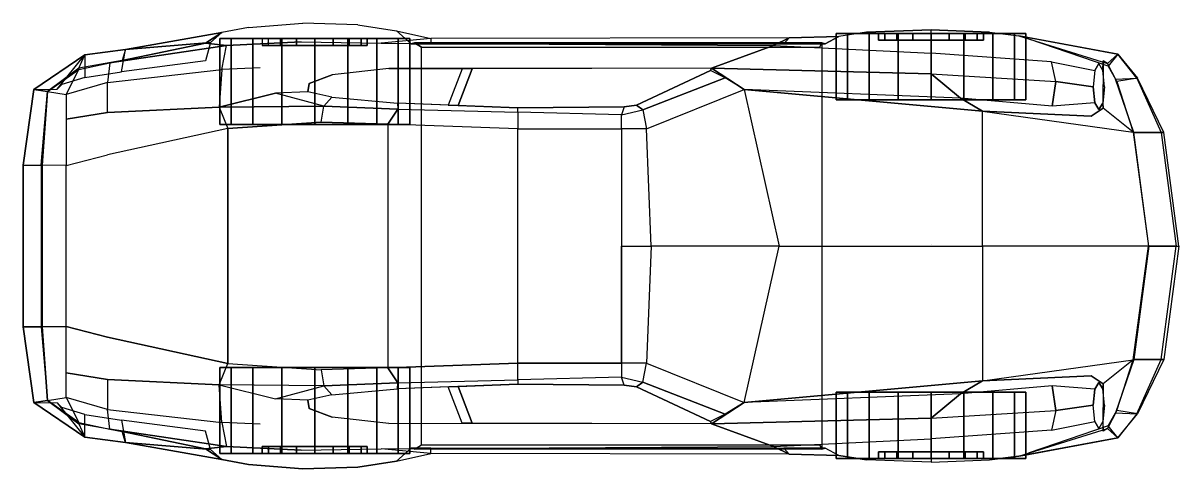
# Model space of a CAD drawing. Extents: x -4.27 to -0.01, y -0.82 to 0.82.
import ezdxf

# ---------------------------------------------------------------- set-up
doc = ezdxf.new("R2010")
doc.units = 0
doc.header["$LTSCALE"] = 5
for name, pattern in [('BLACK', [10000, 10000, 0]), ('CHROME', [10000, 10000, 0]), ('GLASS_O', [10000, 10000, 0]), ('LIGHT', [10000, 10000, 0]), ('RUBBER', [10000, 10000, 0])]:
    doc.linetypes.add(name, pattern=pattern)
doc.layers.get('0').update_dxf_attribs({"linetype": 'CONTINUOUS'})

msp = doc.modelspace()

# ---------------------------------------------------------------- linework, layer by layer
at = {"color": 0, "linetype": 'BYBLOCK'}
for points, invisible_edges in [([(-3.2417, 0.8223, 0.6921), (-3.2479, 0.753, 0.8174), (-3.5233, 0.7402, 0.7687), (-3.4417, 0.8065, 0.6255)], 5), ([(-3.2479, 0.753, 0.8174), (-2.9527, 0.7481, 0.8382), (-3.0385, 0.816, 0.6667), (-3.2417, 0.8223, 0.6921)], 10), ([(-2.9527, 0.7481, 0.8382), (-3.0385, 0.816, 0.6667), (-2.8956, 0.7937, 0.5366), (-2.7686, 0.7652, 0.5906)], 1), ([(-3.5233, 0.7402, 0.7687), (-3.4417, 0.8065, 0.6255), (-3.5401, 0.7878, 0.5048), (-3.6004, 0.7487, 0.5143)], 1), ([(-0.9239, 0.7112, 0.8318), (-0.9239, 0.7981, 0.7144), (-1.1621, 0.7889, 0.6318), (-1.505, 0.7398, 0.8477)], 4), ([(-1.1621, 0.7889, 0.6318), (-1.2636, 0.7724, 0.4953), (-1.4478, 0.7683, 0.5906), (-1.505, 0.7398, 0.8477)], 8), ([(-0.9239, 0.7112, 0.8318), (-0.9239, 0.7981, 0.7144), (-0.708, 0.7895, 0.635), (-0.4794, 0.6794, 0.7715)], 4), ([(-0.3047, 0.6731, 0.6985), (-0.708, 0.7895, 0.635), (-0.6001, 0.7756, 0.5048), (-0.2899, 0.648, 0.6371)], 5), ([(-0.4794, 0.6794, 0.7715), (-0.3195, 0.648, 0.7599), (-0.3047, 0.6731, 0.6985), (-0.708, 0.7895, 0.635)], 12), ([(-0.2889, 0.6826, 0.562), (-0.6001, 0.7756, 0.5048), (-0.6001, 0.7756, 0.5048), (-0.2731, 0.6731, 0.5207)], 1), ([(-0.6001, 0.7756, 0.5048), (-0.2899, 0.648, 0.6371), (-0.2889, 0.6826, 0.562), (-0.6001, 0.7756, 0.5048)], 5), ([(-3.5403, 0.6511, 0.859), (-3.5233, 0.7402, 0.7687), (-3.9529, 0.6754, 0.6286), (-3.9624, 0.6035, 0.7409)], 1), ([(-3.2479, 0.753, 0.8174), (-3.3988, 0.6569, 0.8754), (-3.5403, 0.6511, 0.859), (-3.5233, 0.7402, 0.7687)], 1), ([(-3.1337, 0.6309, 0.908), (-3.2177, 0.5998, 0.9331), (-3.3988, 0.6569, 0.8754), (-3.2479, 0.753, 0.8174)], 14), ([(-2.9242, 0.6545, 0.8953), (-3.1337, 0.6309, 0.908), (-3.2479, 0.753, 0.8174), (-2.9527, 0.7481, 0.8382)], 10), ([(-2.9527, 0.7481, 0.8382), (-1.505, 0.7398, 0.8477), (-1.7335, 0.6565, 0.8953), (-2.9242, 0.6545, 0.8953)], 8), ([(-0.2838, 0.5874, 0.6117), (-0.2899, 0.648, 0.6371), (-0.2889, 0.6826, 0.562), (-0.2889, 0.5953, 0.562)], 8), ([(-0.2889, 0.6826, 0.562), (-0.2889, 0.5953, 0.562), (-0.2381, 0.607, 0.5239), (-0.2731, 0.6731, 0.5207)], 2), ([(-3.3416, 0.5639, 0.9974), (-3.3988, 0.6569, 0.8754), (-3.5403, 0.6511, 0.859), (-3.5497, 0.5127, 0.9652)], 1), ([(-3.2177, 0.5998, 0.9331), (-3.2233, 0.5682, 0.9909), (-3.3416, 0.5639, 0.9974), (-3.3988, 0.6569, 0.8754)], 12), ([(-0.2889, 0.508, 0.562), (-0.2889, 0.5953, 0.562), (-0.2381, 0.607, 0.5239), (-0.1778, 0.4194, 0.5238)], 2), ([(-4.2029, 0.2985, 0.6159), (-4.1832, 0.5706, 0.6286), (-4.1148, 0.4681, 0.6952), (-4.1148, 0.2976, 0.72)], 2), ([(-4.1148, 0.5593, 0.6786), (-4.1148, 0.4681, 0.6952), (-4.1832, 0.5706, 0.6286)], 2), ([(-3.2233, 0.5682, 0.9909), (-3.3416, 0.5639, 0.9974), (-3.1633, 0.5165, 1.1076), (-3.1345, 0.5492, 1.0546)], 2), ([(-0.2838, 0.5874, 0.6117), (-0.2899, 0.5268, 0.6371), (-0.2889, 0.508, 0.562), (-0.2889, 0.5953, 0.562)], 8), ([(-3.9624, 0.3363, 0.8156), (-3.9624, 0.4924, 0.7779), (-3.5497, 0.5127, 0.9652), (-3.5183, 0.4336, 0.9892)], 1), ([(-0.4768, 0.5154, 0.7874), (-0.8157, 0.545, 0.8387), (-0.7342, 0.4977, 0.7624)], 8), ([(-0.3195, 0.5288, 0.7599), (-0.4768, 0.5154, 0.7874), (-0.6055, 0.5065, 0.7749), (-0.3047, 0.5037, 0.6985)], 6), ([(-0.2899, 0.5268, 0.6371), (-0.3047, 0.5037, 0.6985), (-0.3334, 0.4794, 0.5731), (-0.2889, 0.508, 0.562)], 2), ([(-4.1148, 0.4681, 0.6952), (-4.1148, 0.2976, 0.72), (-3.9624, 0.3363, 0.8156), (-3.9624, 0.4924, 0.7779)], 4), ([(-0.3334, 0.4794, 0.5731), (-0.3047, 0.5037, 0.6985), (-0.6055, 0.5065, 0.7749), (-0.7342, 0.4977, 0.7624)], 7), ([(-3.9624, 0.3363, 0.8156), (-3.9624, -0.3363, 0.8156), (-3.5183, -0.4336, 0.9892), (-3.5183, 0.4336, 0.9892)], 1), ([(-4.1148, -0.2976, 0.72), (-4.1148, 0.2976, 0.72), (-3.9624, 0.3363, 0.8156), (-3.9624, -0.3363, 0.8156)], 4), ([(-4.2029, -0.2985, 0.6159), (-4.1832, -0.5706, 0.6286), (-4.1148, -0.4681, 0.6952), (-4.1148, -0.2976, 0.72)], 2), ([(-4.1148, -0.4681, 0.6952), (-4.1148, -0.2976, 0.72), (-3.9624, -0.3363, 0.8156), (-3.9624, -0.4924, 0.7779)], 4), ([(-3.9624, -0.3363, 0.8156), (-3.9624, -0.4924, 0.7779), (-3.5497, -0.5127, 0.9652), (-3.5183, -0.4336, 0.9892)], 1), ([(-0.2889, -0.508, 0.562), (-0.2889, -0.5953, 0.562), (-0.2381, -0.607, 0.5239), (-0.1778, -0.4194, 0.5238)], 2), ([(-4.1148, -0.5593, 0.6786), (-4.1148, -0.4681, 0.6952), (-4.1832, -0.5706, 0.6286)], 2), ([(-0.4768, -0.5154, 0.7874), (-0.8157, -0.545, 0.8387), (-0.7342, -0.4977, 0.7624)], 8), ([(-0.3334, -0.4794, 0.5731), (-0.3047, -0.5037, 0.6985), (-0.6055, -0.5065, 0.7749), (-0.7342, -0.4977, 0.7624)], 7), ([(-0.3195, -0.5288, 0.7599), (-0.4768, -0.5154, 0.7874), (-0.6055, -0.5065, 0.7749), (-0.3047, -0.5037, 0.6985)], 6), ([(-0.2899, -0.5268, 0.6371), (-0.3047, -0.5037, 0.6985), (-0.3334, -0.4794, 0.5731), (-0.2889, -0.508, 0.562)], 2), ([(-0.2838, -0.5874, 0.6117), (-0.2899, -0.5268, 0.6371), (-0.2889, -0.508, 0.562), (-0.2889, -0.5953, 0.562)], 8), ([(-3.3416, -0.5639, 0.9974), (-3.3988, -0.6569, 0.8754), (-3.5403, -0.6511, 0.859), (-3.5497, -0.5127, 0.9652)], 1), ([(-3.2233, -0.5682, 0.9909), (-3.3416, -0.5639, 0.9974), (-3.1633, -0.5165, 1.1076), (-3.1345, -0.5492, 1.0546)], 2), ([(-3.2177, -0.5998, 0.9331), (-3.2233, -0.5682, 0.9909), (-3.3416, -0.5639, 0.9974), (-3.3988, -0.6569, 0.8754)], 12), ([(-0.2838, -0.5874, 0.6117), (-0.2899, -0.648, 0.6371), (-0.2889, -0.6826, 0.562), (-0.2889, -0.5953, 0.562)], 8), ([(-0.2889, -0.6826, 0.562), (-0.2889, -0.5953, 0.562), (-0.2381, -0.607, 0.5239), (-0.2731, -0.6731, 0.5207)], 2), ([(-3.5403, -0.6511, 0.859), (-3.5233, -0.7402, 0.7687), (-3.9529, -0.6754, 0.6286), (-3.9624, -0.6035, 0.7409)], 1), ([(-3.1337, -0.6309, 0.908), (-3.2177, -0.5998, 0.9331), (-3.3988, -0.6569, 0.8754), (-3.2479, -0.753, 0.8174)], 14), ([(-2.9242, -0.6545, 0.8953), (-3.1337, -0.6309, 0.908), (-3.2479, -0.753, 0.8174), (-2.9527, -0.7481, 0.8382)], 10), ([(-3.2479, -0.753, 0.8174), (-3.3988, -0.6569, 0.8754), (-3.5403, -0.6511, 0.859), (-3.5233, -0.7402, 0.7687)], 1), ([(-2.9527, -0.7481, 0.8382), (-1.505, -0.7398, 0.8477), (-1.7335, -0.6565, 0.8953), (-2.9242, -0.6545, 0.8953)], 8), ([(-0.9239, -0.7112, 0.8318), (-0.9239, -0.7981, 0.7144), (-0.708, -0.7895, 0.635), (-0.4794, -0.6794, 0.7715)], 4), ([(-0.4794, -0.6794, 0.7715), (-0.3195, -0.648, 0.7599), (-0.3047, -0.6731, 0.6985), (-0.708, -0.7895, 0.635)], 12), ([(-0.3047, -0.6731, 0.6985), (-0.708, -0.7895, 0.635), (-0.6001, -0.7756, 0.5048), (-0.2899, -0.648, 0.6371)], 5), ([(-0.6001, -0.7756, 0.5048), (-0.2899, -0.648, 0.6371), (-0.2889, -0.6826, 0.562), (-0.6001, -0.7756, 0.5048)], 5), ([(-0.2889, -0.6826, 0.562), (-0.6001, -0.7756, 0.5048), (-0.6001, -0.7756, 0.5048), (-0.2731, -0.6731, 0.5207)], 1), ([(-0.9239, -0.7112, 0.8318), (-0.9239, -0.7981, 0.7144), (-1.1621, -0.7889, 0.6318), (-1.505, -0.7398, 0.8477)], 4), ([(-3.5233, -0.7402, 0.7687), (-3.4417, -0.8065, 0.6255), (-3.5401, -0.7878, 0.5048), (-3.6004, -0.7487, 0.5143)], 1), ([(-3.2417, -0.8223, 0.6921), (-3.2479, -0.753, 0.8174), (-3.5233, -0.7402, 0.7687), (-3.4417, -0.8065, 0.6255)], 5), ([(-3.2479, -0.753, 0.8174), (-2.9527, -0.7481, 0.8382), (-3.0385, -0.816, 0.6667), (-3.2417, -0.8223, 0.6921)], 10), ([(-2.9527, -0.7481, 0.8382), (-3.0385, -0.816, 0.6667), (-2.8956, -0.7937, 0.5366), (-2.7686, -0.7652, 0.5906)], 1), ([(-1.1621, -0.7889, 0.6318), (-1.2636, -0.7724, 0.4953), (-1.4478, -0.7683, 0.5906), (-1.505, -0.7398, 0.8477)], 8)]:
    msp.add_3dface(points, dxfattribs=dict(at, invisible_edges=invisible_edges))
at = {"color": 8, "linetype": 'BLACK'}
for points, invisible_edges in [([(-3.4417, -0.8065, 0.6255), (-3.4417, 0.8065, 0.6255), (-3.2417, 0.8223, 0.6921), (-3.2417, -0.8223, 0.6921)], 5), ([(-3.2417, 0.8223, 0.6921), (-3.2417, -0.8223, 0.6921), (-3.0385, -0.816, 0.6667), (-3.0385, 0.816, 0.6667)], 5), ([(-3.0385, -0.816, 0.6667), (-3.0385, 0.816, 0.6667), (-2.8956, 0.7937, 0.5366), (-2.8956, -0.7937, 0.5366)], 5), ([(-3.5814, -0.7505, 0.3143), (-3.5814, 0.7505, 0.3143), (-3.5401, 0.7878, 0.5048), (-3.5401, -0.7878, 0.5048)], 5), ([(-3.5401, 0.7878, 0.5048), (-3.5401, -0.7878, 0.5048), (-3.4417, -0.8065, 0.6255), (-3.4417, 0.8065, 0.6255)], 5), ([(-2.8956, 0.7937, 0.5366), (-2.8956, -0.7937, 0.5366), (-2.8416, -0.7461, 0.3175), (-2.8416, 0.7461, 0.3175)], 5), ([(-1.3144, -0.7461, 0.3175), (-1.3144, 0.7461, 0.3175), (-1.2636, 0.7724, 0.4953), (-1.2636, -0.7724, 0.4953)], 5), ([(-1.2636, 0.7724, 0.4953), (-1.2636, -0.7724, 0.4953), (-1.1621, -0.7889, 0.6318), (-1.1621, 0.7889, 0.6318)], 5), ([(-1.1621, -0.7889, 0.6318), (-1.1621, 0.7889, 0.6318), (-0.9239, 0.7981, 0.7144), (-0.9239, -0.7981, 0.7144)], 5), ([(-0.9239, 0.7981, 0.7144), (-0.9239, -0.7981, 0.7144), (-0.708, -0.7895, 0.635), (-0.708, 0.7895, 0.635)], 5), ([(-0.708, -0.7895, 0.635), (-0.708, 0.7895, 0.635), (-0.6001, 0.7756, 0.5048), (-0.6001, -0.7756, 0.5048)], 5), ([(-0.6001, -0.7756, 0.5048), (-0.6001, 0.7756, 0.5048), (-0.5778, 0.7712, 0.3461), (-0.5778, -0.7712, 0.3461)], 5), ([(-0.5778, 0.7712, 0.3461), (-0.5778, -0.7712, 0.3461), (-0.562, -0.7635, 0.2223), (-0.562, 0.7635, 0.2223)], 5), ([(-2.8416, -0.7461, 0.3175), (-2.8416, 0.7461, 0.3175), (-2.8289, 0.7493, 0.2699), (-2.8289, -0.7493, 0.2699)], 5), ([(-2.8289, 0.7493, 0.2699), (-2.8289, -0.7493, 0.2699), (-2.8035, -0.7334, 0.2032), (-2.8035, 0.7334, 0.2032)], 1), ([(-1.3335, -0.7334, 0.2032), (-1.3335, 0.7334, 0.2032), (-1.3272, 0.7493, 0.2699), (-1.3272, -0.7493, 0.2699)], 1), ([(-1.3272, 0.7493, 0.2699), (-1.3272, -0.7493, 0.2699), (-1.3144, -0.7461, 0.3175), (-1.3144, 0.7461, 0.3175)], 4), ([(-2.8289, 0, 0.2699), (-3.5814, 0, 0.3143), (-3.5401, 0, 0.5048), (-2.8416, 0, 0.3175)], 15), ([(-3.5401, 0, 0.5048), (-2.8416, 0, 0.3175), (-2.8956, 0, 0.5366), (-3.4417, 0, 0.6255)], 15), ([(-2.8956, 0, 0.5366), (-3.4417, 0, 0.6255), (-3.2417, 0, 0.6921), (-3.0385, 0, 0.6667)], 15), ([(-0.562, 0, 0.2223), (-1.3335, 0, 0.2032), (-1.3144, 0, 0.3175), (-0.5778, 0, 0.3461)], 15), ([(-1.3144, 0, 0.3175), (-0.5778, 0, 0.3461), (-0.6001, 0, 0.5048), (-1.2636, 0, 0.4953)], 15), ([(-0.6001, 0, 0.5048), (-1.2636, 0, 0.4953), (-1.1621, 0, 0.6318), (-0.708, 0, 0.635)], 15), ([(-1.1621, 0, 0.6318), (-0.708, 0, 0.635), (-0.9239, 0.0069, 0.7128)], 11)]:
    msp.add_3dface(points, dxfattribs=dict(at, invisible_edges=invisible_edges))
at = {"color": 0, "linetype": 'BYBLOCK'}
for points in [[(-3.5401, 0.7878, 0.5048), (-3.8957, 0.7246, 0.5048), (-3.9084, 0.6841, 0.5143), (-3.6004, 0.7487, 0.5143)], [(-3.5401, 0.7878, 0.5048), (-3.5814, 0.7505, 0.3143), (-3.8957, 0.7246, 0.3556), (-3.8957, 0.7246, 0.5048)], [(-2.9527, 0.7481, 0.8382), (-1.505, 0.7398, 0.8477), (-1.4478, 0.7683, 0.5906), (-2.7686, 0.7652, 0.5906)], [(-2.8956, 0.7937, 0.5366), (-2.7686, 0.7652, 0.5906), (-2.7686, 0.7461, 0.3175), (-2.8416, 0.7461, 0.3175)], [(-1.4478, 0.7683, 0.5906), (-2.7686, 0.7652, 0.5906), (-2.7686, 0.7461, 0.3175), (-1.4668, 0.7461, 0.3175)], [(-1.2636, 0.7724, 0.4953), (-1.3144, 0.7461, 0.3175), (-1.4668, 0.7461, 0.3175), (-1.4478, 0.7683, 0.5906)], [(-0.2349, 0.708, 0.4826), (-0.6001, 0.7756, 0.5048), (-0.5778, 0.7712, 0.3461), (-0.2349, 0.708, 0.3619)], [(-0.6001, 0.7756, 0.5048), (-0.2731, 0.6731, 0.5207), (-0.2349, 0.708, 0.4826), (-0.6001, 0.7756, 0.5048)], [(-0.5778, 0.7712, 0.3461), (-0.2349, 0.708, 0.3619), (-0.2699, 0.6636, 0.2635), (-0.562, 0.7635, 0.2223)], [(-3.5233, 0.7402, 0.7687), (-3.6004, 0.7487, 0.5143), (-3.9084, 0.6841, 0.5143), (-3.9529, 0.6754, 0.6286)], [(-3.5814, 0.7505, 0.3143), (-3.6004, 0.6831, 0.2477), (-3.9105, 0.6428, 0.2731), (-3.8957, 0.7246, 0.3556)], [(-2.8416, 0.7461, 0.3175), (-1.3144, 0.7461, 0.3175), (-1.3272, 0.7493, 0.2699), (-2.8289, 0.7493, 0.2699)], [(-1.3272, 0.7493, 0.2699), (-2.8289, 0.7493, 0.2699), (-2.8035, 0.7334, 0.2032), (-1.3335, 0.7334, 0.2032)], [(-1.7335, 0.6565, 0.8953), (-1.505, 0.7398, 0.8477), (-0.9239, 0.7112, 0.8318), (-0.9239, 0.635, 0.87)], [(-4.2342, 0.5776, 0.3715), (-4.1477, 0.5792, 0.3619), (-4.045, 0.7048, 0.3651)], [(-4.2342, 0.5776, 0.4953), (-4.1832, 0.5698, 0.5143), (-4.0672, 0.6559, 0.5143), (-4.045, 0.7048, 0.4953)], [(-4.045, 0.7048, 0.3651), (-4.045, 0.7048, 0.4953), (-4.2342, 0.5776, 0.4953), (-4.2342, 0.5776, 0.3715)], [(-4.045, 0.7048, 0.3651), (-4.045, 0.6222, 0.2984), (-4.1307, 0.5956, 0.3302), (-4.1477, 0.5792, 0.3619)], [(-4.0672, 0.6559, 0.5143), (-4.045, 0.7048, 0.4953), (-3.8957, 0.7246, 0.5048), (-3.9084, 0.6841, 0.5143)], [(-3.9105, 0.6428, 0.2731), (-3.8957, 0.7246, 0.3556), (-4.045, 0.7048, 0.3651), (-4.045, 0.6222, 0.2984)], [(-3.8957, 0.7246, 0.5048), (-3.8957, 0.7246, 0.3556), (-4.045, 0.7048, 0.3651), (-4.045, 0.7048, 0.4953)], [(-0.9239, 0.7112, 0.8318), (-0.9239, 0.635, 0.87), (-0.4636, 0.6064, 0.8191), (-0.4794, 0.6794, 0.7715)], [(-0.2381, 0.607, 0.5239), (-0.2731, 0.6731, 0.5207), (-0.2349, 0.708, 0.4826), (-0.1619, 0.6191, 0.4826)], [(-0.1651, 0.6191, 0.3627), (-0.2349, 0.708, 0.3619), (-0.2699, 0.6636, 0.2635), (-0.2437, 0.6159, 0.2647)], [(-0.2349, 0.708, 0.4826), (-0.1619, 0.6191, 0.4826), (-0.1651, 0.6191, 0.3627), (-0.2349, 0.708, 0.3619)], [(-4.1148, 0.5593, 0.6786), (-4.0672, 0.6509, 0.6286), (-4.1832, 0.5706, 0.6286)], [(-3.9529, 0.6754, 0.6286), (-3.9624, 0.6035, 0.7409), (-4.1148, 0.5593, 0.6786), (-4.0672, 0.6509, 0.6286)], [(-3.5403, 0.6511, 0.859), (-3.5497, 0.5127, 0.9652), (-3.9624, 0.4924, 0.7779), (-3.9624, 0.6035, 0.7409)], [(-2.7047, 0.5196, 1.1925), (-2.6679, 0.518, 1.1987), (-2.6162, 0.6541, 0.8953), (-2.6536, 0.6541, 0.8953)], [(-2.0107, 0.5192, 1.2379), (-1.9867, 0.5019, 1.2647), (-1.683, 0.6207, 0.9302), (-1.738, 0.6476, 0.9189)], [(-1.683, 0.6207, 0.9302), (-1.738, 0.6476, 0.9189), (-1.7335, 0.6565, 0.8953), (-1.6131, 0.5778, 0.9098)], [(-0.9239, 0.635, 0.87), (-0.8157, 0.545, 0.8387), (-1.6131, 0.5778, 0.9098), (-1.7335, 0.6565, 0.8953)], [(-0.4636, 0.6064, 0.8191), (-0.4794, 0.6794, 0.7715), (-0.3195, 0.648, 0.7599), (-0.3257, 0.5874, 0.7853)], [(-3.9624, 0.4924, 0.7779), (-3.9624, 0.6035, 0.7409), (-4.1148, 0.5593, 0.6786), (-4.1148, 0.4681, 0.6952)], [(-0.9239, 0.635, 0.87), (-0.4636, 0.6064, 0.8191), (-0.4768, 0.5154, 0.7874), (-0.8157, 0.545, 0.8387)], [(-0.4636, 0.6064, 0.8191), (-0.3257, 0.5874, 0.7853), (-0.3195, 0.5288, 0.7599), (-0.4768, 0.5154, 0.7874)], [(-0.1651, 0.6191, 0.3627), (-0.0746, 0.4191, 0.3666), (-0.1755, 0.4191, 0.2647), (-0.2437, 0.6159, 0.2647)], [(-0.2381, 0.607, 0.5239), (-0.1778, 0.4194, 0.5238), (-0.0651, 0.4191, 0.4826), (-0.1619, 0.6191, 0.4826)], [(-0.0651, 0.4191, 0.4826), (-0.1619, 0.6191, 0.4826), (-0.1651, 0.6191, 0.3627), (-0.0746, 0.4191, 0.3666)], [(-4.2732, 0.2977, 0.4953), (-4.2061, 0.2985, 0.5175), (-4.1832, 0.5698, 0.5143), (-4.2342, 0.5776, 0.4953)], [(-4.2342, 0.5776, 0.4953), (-4.2342, 0.5776, 0.3715), (-4.2732, 0.2977, 0.3715), (-4.2732, 0.2977, 0.4953)], [(-3.1633, 0.5165, 1.1076), (-3.3416, 0.5639, 0.9974), (-3.5497, 0.5127, 0.9652)], [(-0.7342, 0.4977, 0.7624), (-0.8157, 0.545, 0.8387), (-1.6131, 0.5778, 0.9098), (-0.7342, 0.4977, 0.7624)], [(-1.6131, 0.5778, 0.9098), (-1.4836, 0, 0.9336), (-0.7342, -0.0002, 0.803), (-0.7342, 0.4977, 0.7624)], [(-3.5497, 0.5127, 0.9652), (-3.5183, 0.4336, 0.9892), (-3.1739, 0.4566, 1.1323), (-3.1633, 0.5165, 1.1076)], [(-3.1739, 0.4566, 1.1323), (-3.1633, 0.5165, 1.1076), (-2.8912, 0.5051, 1.1976), (-2.9274, 0.4494, 1.2079)], [(-3.1633, 0.5165, 1.1076), (-3.1345, 0.5492, 1.0546), (-2.8924, 0.5268, 1.1562), (-2.8912, 0.5051, 1.1976)], [(-2.8924, 0.5268, 1.1562), (-2.8912, 0.5051, 1.1976), (-2.448, 0.494, 1.2872), (-2.4481, 0.5093, 1.2385)], [(-2.448, 0.494, 1.2872), (-2.4481, 0.5093, 1.2385), (-2.0565, 0.5132, 1.256), (-2.0661, 0.4839, 1.2952)], [(-2.0565, 0.5132, 1.256), (-2.0661, 0.4839, 1.2952), (-1.9867, 0.5019, 1.2647), (-2.0107, 0.5192, 1.2379)], [(-2.9274, 0.4494, 1.2079), (-2.8912, 0.5051, 1.1976), (-2.448, 0.494, 1.2872), (-2.448, 0.432, 1.3036)], [(-2.448, 0.494, 1.2872), (-2.448, 0.432, 1.3036), (-2.0661, 0.4326, 1.3124), (-2.0661, 0.4839, 1.2952)], [(-2.0661, 0.4326, 1.3124), (-2.0661, 0.4839, 1.2952), (-1.9867, 0.5019, 1.2647), (-1.9731, 0.4323, 1.2895)], [(-0.2889, 0.508, 0.562), (-0.3334, 0.4794, 0.5731), (-0.7342, 0.4977, 0.7624), (-0.1778, 0.4194, 0.5238)], [(-0.7342, -0.0002, 0.803), (-0.7342, 0.4977, 0.7624), (-0.1778, 0.4194, 0.5238), (-0.1222, 0, 0.5238)], [(-2.9274, 0.4494, 1.2079), (-2.9274, -0.4494, 1.2079), (-2.448, -0.432, 1.3036), (-2.448, 0.432, 1.3036)], [(-2.448, -0.432, 1.3036), (-2.448, 0.432, 1.3036), (-2.0661, 0.4326, 1.3124), (-2.0661, -0.4326, 1.3124)], [(-1.9731, 0.4323, 1.2895), (-2.0661, 0.4326, 1.3124), (-2.0661, 0, 1.3124), (-1.9566, 0, 1.3002)], [(-0.1778, 0.4194, 0.5238), (-0.1222, 0, 0.5238), (-0.0095, 0, 0.4826), (-0.0651, 0.4191, 0.4826)], [(-0.0746, 0.4191, 0.3666), (-0.0191, 0, 0.3683), (-0.1199, 0, 0.2647), (-0.1755, 0.4191, 0.2647)], [(-0.0095, 0, 0.4826), (-0.0651, 0.4191, 0.4826), (-0.0746, 0.4191, 0.3666), (-0.0191, 0, 0.3683)], [(-4.2732, -0.2977, 0.4953), (-4.2732, 0.2977, 0.4953), (-4.2061, 0.2985, 0.5175), (-4.2061, -0.2985, 0.5175)], [(-4.2061, 0.2985, 0.5175), (-4.2061, -0.2985, 0.5175), (-4.2029, -0.2985, 0.6159), (-4.2029, 0.2985, 0.6159)], [(-4.2029, 0.2985, 0.6159), (-4.2029, -0.2985, 0.6159), (-4.1148, -0.2976, 0.72), (-4.1148, 0.2976, 0.72)], [(-4.2732, 0.2977, 0.3715), (-4.2732, -0.2977, 0.3715), (-4.2732, -0.2977, 0.4953), (-4.2732, 0.2977, 0.4953)], [(-1.9731, -0.4323, 1.2895), (-2.0661, -0.4326, 1.3124), (-2.0661, 0, 1.3124), (-1.9566, 0, 1.3002)], [(-1.6131, -0.5778, 0.9098), (-1.4836, 0, 0.9336), (-0.7342, -0.0002, 0.803), (-0.7342, -0.4977, 0.7624)], [(-0.1778, -0.4194, 0.5238), (-0.1222, 0, 0.5238), (-0.0095, 0, 0.4826), (-0.0651, -0.4191, 0.4826)], [(-0.0746, -0.4191, 0.3666), (-0.0191, 0, 0.3683), (-0.1199, 0, 0.2647), (-0.1755, -0.4191, 0.2647)], [(-0.0095, 0, 0.4826), (-0.0651, -0.4191, 0.4826), (-0.0746, -0.4191, 0.3666), (-0.0191, 0, 0.3683)], [(-0.7342, -0.0002, 0.803), (-0.7342, -0.4977, 0.7624), (-0.1778, -0.4194, 0.5238), (-0.1222, 0, 0.5238)], [(-4.2342, -0.5776, 0.4953), (-4.2342, -0.5776, 0.3715), (-4.2732, -0.2977, 0.3715), (-4.2732, -0.2977, 0.4953)], [(-4.2732, -0.2977, 0.4953), (-4.2061, -0.2985, 0.5175), (-4.1832, -0.5698, 0.5143), (-4.2342, -0.5776, 0.4953)], [(-0.2889, -0.508, 0.562), (-0.3334, -0.4794, 0.5731), (-0.7342, -0.4977, 0.7624), (-0.1778, -0.4194, 0.5238)], [(-0.1651, -0.6191, 0.3627), (-0.0746, -0.4191, 0.3666), (-0.1755, -0.4191, 0.2647), (-0.2437, -0.6159, 0.2647)], [(-0.2381, -0.607, 0.5239), (-0.1778, -0.4194, 0.5238), (-0.0651, -0.4191, 0.4826), (-0.1619, -0.6191, 0.4826)], [(-0.0651, -0.4191, 0.4826), (-0.1619, -0.6191, 0.4826), (-0.1651, -0.6191, 0.3627), (-0.0746, -0.4191, 0.3666)], [(-3.9624, -0.4924, 0.7779), (-3.9624, -0.6035, 0.7409), (-4.1148, -0.5593, 0.6786), (-4.1148, -0.4681, 0.6952)], [(-3.5497, -0.5127, 0.9652), (-3.5183, -0.4336, 0.9892), (-3.1739, -0.4566, 1.1323), (-3.1633, -0.5165, 1.1076)], [(-3.1739, -0.4566, 1.1323), (-3.1633, -0.5165, 1.1076), (-2.8912, -0.5051, 1.1976), (-2.9274, -0.4494, 1.2079)], [(-2.9274, -0.4494, 1.2079), (-2.8912, -0.5051, 1.1976), (-2.448, -0.494, 1.2872), (-2.448, -0.432, 1.3036)], [(-2.448, -0.494, 1.2872), (-2.448, -0.432, 1.3036), (-2.0661, -0.4326, 1.3124), (-2.0661, -0.4839, 1.2952)], [(-2.0661, -0.4326, 1.3124), (-2.0661, -0.4839, 1.2952), (-1.9867, -0.5019, 1.2647), (-1.9731, -0.4323, 1.2895)], [(-3.5403, -0.6511, 0.859), (-3.5497, -0.5127, 0.9652), (-3.9624, -0.4924, 0.7779), (-3.9624, -0.6035, 0.7409)], [(-3.1633, -0.5165, 1.1076), (-3.1345, -0.5492, 1.0546), (-2.8924, -0.5268, 1.1562), (-2.8912, -0.5051, 1.1976)], [(-2.8924, -0.5268, 1.1562), (-2.8912, -0.5051, 1.1976), (-2.448, -0.494, 1.2872), (-2.4481, -0.5093, 1.2385)], [(-2.448, -0.494, 1.2872), (-2.4481, -0.5093, 1.2385), (-2.0565, -0.5132, 1.256), (-2.0661, -0.4839, 1.2952)], [(-2.0565, -0.5132, 1.256), (-2.0661, -0.4839, 1.2952), (-1.9867, -0.5019, 1.2647), (-2.0107, -0.5192, 1.2379)], [(-2.0107, -0.5192, 1.2379), (-1.9867, -0.5019, 1.2647), (-1.683, -0.6207, 0.9302), (-1.738, -0.6476, 0.9189)], [(-0.7342, -0.4977, 0.7624), (-0.8157, -0.545, 0.8387), (-1.6131, -0.5778, 0.9098), (-0.7342, -0.4977, 0.7624)], [(-3.1633, -0.5165, 1.1076), (-3.5497, -0.5127, 0.9652), (-3.3416, -0.5639, 0.9974)], [(-2.7047, -0.5196, 1.1925), (-2.6679, -0.518, 1.1987), (-2.6162, -0.6541, 0.8953), (-2.6536, -0.6541, 0.8953)], [(-0.9239, -0.635, 0.87), (-0.8157, -0.545, 0.8387), (-1.6131, -0.5778, 0.9098), (-1.7335, -0.6565, 0.8953)], [(-0.9239, -0.635, 0.87), (-0.4636, -0.6064, 0.8191), (-0.4768, -0.5154, 0.7874), (-0.8157, -0.545, 0.8387)], [(-0.4636, -0.6064, 0.8191), (-0.3257, -0.5874, 0.7853), (-0.3195, -0.5288, 0.7599), (-0.4768, -0.5154, 0.7874)], [(-4.2342, -0.5776, 0.4953), (-4.1832, -0.5698, 0.5143), (-4.0672, -0.6559, 0.5143), (-4.045, -0.7048, 0.4953)], [(-4.045, -0.7048, 0.3651), (-4.045, -0.7048, 0.4953), (-4.2342, -0.5776, 0.4953), (-4.2342, -0.5776, 0.3715)], [(-4.2342, -0.5776, 0.3715), (-4.1477, -0.5792, 0.3619), (-4.045, -0.7048, 0.3651)], [(-4.1148, -0.5593, 0.6786), (-4.0672, -0.6509, 0.6286), (-4.1832, -0.5706, 0.6286)], [(-4.045, -0.7048, 0.3651), (-4.045, -0.6222, 0.2984), (-4.1307, -0.5956, 0.3302), (-4.1477, -0.5792, 0.3619)], [(-3.9529, -0.6754, 0.6286), (-3.9624, -0.6035, 0.7409), (-4.1148, -0.5593, 0.6786), (-4.0672, -0.6509, 0.6286)], [(-1.683, -0.6207, 0.9302), (-1.738, -0.6476, 0.9189), (-1.7335, -0.6565, 0.8953), (-1.6131, -0.5778, 0.9098)], [(-0.4636, -0.6064, 0.8191), (-0.4794, -0.6794, 0.7715), (-0.3195, -0.648, 0.7599), (-0.3257, -0.5874, 0.7853)], [(-3.9105, -0.6428, 0.2731), (-3.8957, -0.7246, 0.3556), (-4.045, -0.7048, 0.3651), (-4.045, -0.6222, 0.2984)], [(-1.7335, -0.6565, 0.8953), (-1.505, -0.7398, 0.8477), (-0.9239, -0.7112, 0.8318), (-0.9239, -0.635, 0.87)], [(-0.9239, -0.7112, 0.8318), (-0.9239, -0.635, 0.87), (-0.4636, -0.6064, 0.8191), (-0.4794, -0.6794, 0.7715)], [(-0.2381, -0.607, 0.5239), (-0.2731, -0.6731, 0.5207), (-0.2349, -0.708, 0.4826), (-0.1619, -0.6191, 0.4826)], [(-0.1651, -0.6191, 0.3627), (-0.2349, -0.708, 0.3619), (-0.2699, -0.6636, 0.2635), (-0.2437, -0.6159, 0.2647)], [(-0.2349, -0.708, 0.4826), (-0.1619, -0.6191, 0.4826), (-0.1651, -0.6191, 0.3627), (-0.2349, -0.708, 0.3619)], [(-4.0672, -0.6559, 0.5143), (-4.045, -0.7048, 0.4953), (-3.8957, -0.7246, 0.5048), (-3.9084, -0.6841, 0.5143)], [(-3.5233, -0.7402, 0.7687), (-3.6004, -0.7487, 0.5143), (-3.9084, -0.6841, 0.5143), (-3.9529, -0.6754, 0.6286)], [(-3.5814, -0.7505, 0.3143), (-3.6004, -0.6831, 0.2477), (-3.9105, -0.6428, 0.2731), (-3.8957, -0.7246, 0.3556)], [(-0.6001, -0.7756, 0.5048), (-0.2731, -0.6731, 0.5207), (-0.2349, -0.708, 0.4826), (-0.6001, -0.7756, 0.5048)], [(-0.5778, -0.7712, 0.3461), (-0.2349, -0.708, 0.3619), (-0.2699, -0.6636, 0.2635), (-0.562, -0.7635, 0.2223)], [(-3.8957, -0.7246, 0.5048), (-3.8957, -0.7246, 0.3556), (-4.045, -0.7048, 0.3651), (-4.045, -0.7048, 0.4953)], [(-3.5401, -0.7878, 0.5048), (-3.8957, -0.7246, 0.5048), (-3.9084, -0.6841, 0.5143), (-3.6004, -0.7487, 0.5143)], [(-3.5401, -0.7878, 0.5048), (-3.5814, -0.7505, 0.3143), (-3.8957, -0.7246, 0.3556), (-3.8957, -0.7246, 0.5048)], [(-0.2349, -0.708, 0.4826), (-0.6001, -0.7756, 0.5048), (-0.5778, -0.7712, 0.3461), (-0.2349, -0.708, 0.3619)], [(-2.9527, -0.7481, 0.8382), (-1.505, -0.7398, 0.8477), (-1.4478, -0.7683, 0.5906), (-2.7686, -0.7652, 0.5906)], [(-2.8956, -0.7937, 0.5366), (-2.7686, -0.7652, 0.5906), (-2.7686, -0.7461, 0.3175), (-2.8416, -0.7461, 0.3175)], [(-2.8416, -0.7461, 0.3175), (-1.3144, -0.7461, 0.3175), (-1.3272, -0.7493, 0.2699), (-2.8289, -0.7493, 0.2699)], [(-1.3272, -0.7493, 0.2699), (-2.8289, -0.7493, 0.2699), (-2.8035, -0.7334, 0.2032), (-1.3335, -0.7334, 0.2032)], [(-1.4478, -0.7683, 0.5906), (-2.7686, -0.7652, 0.5906), (-2.7686, -0.7461, 0.3175), (-1.4668, -0.7461, 0.3175)], [(-1.2636, -0.7724, 0.4953), (-1.3144, -0.7461, 0.3175), (-1.4668, -0.7461, 0.3175), (-1.4478, -0.7683, 0.5906)]]:
    msp.add_3dface(points, dxfattribs=at)
at = {"color": 8, "linetype": 'RUBBER'}
for points in [[(-1.2741, 0.7842, 0.4173), (-1.1178, 0.7842, 0.3898), (-1.0505, 0.7842, 0.5064), (-1.1525, 0.7842, 0.628)], [(-1.2741, 0.5397, 0.4173), (-1.2741, 0.7842, 0.4173), (-1.1525, 0.7842, 0.628), (-1.1525, 0.5397, 0.628)], [(-1.2319, 0.7842, 0.1778), (-1.0944, 0.7842, 0.2572), (-1.1178, 0.7842, 0.3898), (-1.2741, 0.7842, 0.4173)], [(-1.2319, 0.5397, 0.1778), (-1.2319, 0.7842, 0.1778), (-1.2741, 0.7842, 0.4173), (-1.2741, 0.5397, 0.4173)], [(-1.0455, 0.7842, 0.0214), (-0.9913, 0.7842, 0.1706), (-1.0944, 0.7842, 0.2572), (-1.2319, 0.7842, 0.1778)], [(-1.0455, 0.5397, 0.0214), (-1.0455, 0.7842, 0.0214), (-1.2319, 0.7842, 0.1778), (-1.2319, 0.5397, 0.1778)], [(-1.1525, 0.7842, 0.628), (-1.0505, 0.7842, 0.5064), (-0.9239, 0.7842, 0.5524), (-0.9239, 0.7842, 0.7112)], [(-1.1525, 0.5397, 0.628), (-1.1525, 0.7842, 0.628), (-0.9239, 0.7842, 0.7112), (-0.9239, 0.5397, 0.7112)], [(-0.8023, 0.7842, 0.0214), (-0.8566, 0.7842, 0.1706), (-0.9913, 0.7842, 0.1706), (-1.0455, 0.7842, 0.0214)], [(-0.8023, 0.5397, 0.0214), (-0.8023, 0.7842, 0.0214), (-1.0455, 0.7842, 0.0214), (-1.0455, 0.5397, 0.0214)], [(-0.9239, 0.7842, 0.7112), (-0.9239, 0.7842, 0.5524), (-0.7974, 0.7842, 0.5064), (-0.6953, 0.7842, 0.628)], [(-0.9239, 0.5397, 0.7112), (-0.9239, 0.7842, 0.7112), (-0.6953, 0.7842, 0.628), (-0.6953, 0.5397, 0.628)], [(-0.616, 0.7842, 0.1778), (-0.7534, 0.7842, 0.2572), (-0.8566, 0.7842, 0.1706), (-0.8023, 0.7842, 0.0214)], [(-0.616, 0.5397, 0.1778), (-0.616, 0.7842, 0.1778), (-0.8023, 0.7842, 0.0214), (-0.8023, 0.5397, 0.0214)], [(-0.6953, 0.7842, 0.628), (-0.7974, 0.7842, 0.5064), (-0.7301, 0.7842, 0.3898), (-0.5737, 0.7842, 0.4173)], [(-0.5737, 0.7842, 0.4173), (-0.7301, 0.7842, 0.3898), (-0.7534, 0.7842, 0.2572), (-0.616, 0.7842, 0.1778)], [(-0.6953, 0.5397, 0.628), (-0.6953, 0.7842, 0.628), (-0.5737, 0.7842, 0.4173), (-0.5737, 0.5397, 0.4173)], [(-0.5737, 0.5397, 0.4173), (-0.5737, 0.7842, 0.4173), (-0.616, 0.7842, 0.1778), (-0.616, 0.5397, 0.1778)], [(-3.5474, 0.7652, 0.4173), (-3.3911, 0.7652, 0.3898), (-3.3238, 0.7652, 0.5064), (-3.4258, 0.7652, 0.628)], [(-3.5474, 0.4477, 0.4173), (-3.5474, 0.7652, 0.4173), (-3.4258, 0.7652, 0.628), (-3.4258, 0.4477, 0.628)], [(-3.5052, 0.7652, 0.1778), (-3.3677, 0.7652, 0.2572), (-3.3911, 0.7652, 0.3898), (-3.5474, 0.7652, 0.4173)], [(-3.5052, 0.4477, 0.1778), (-3.5052, 0.7652, 0.1778), (-3.5474, 0.7652, 0.4173), (-3.5474, 0.4477, 0.4173)], [(-3.3188, 0.7652, 0.0214), (-3.2646, 0.7652, 0.1706), (-3.3677, 0.7652, 0.2572), (-3.5052, 0.7652, 0.1778)], [(-3.3188, 0.4477, 0.0214), (-3.3188, 0.7652, 0.0214), (-3.5052, 0.7652, 0.1778), (-3.5052, 0.4477, 0.1778)], [(-3.4258, 0.7652, 0.628), (-3.3238, 0.7652, 0.5064), (-3.1972, 0.7652, 0.5524), (-3.1972, 0.7652, 0.7112)], [(-3.4258, 0.4477, 0.628), (-3.4258, 0.7652, 0.628), (-3.1972, 0.7652, 0.7112), (-3.1972, 0.4477, 0.7112)], [(-3.0756, 0.7652, 0.0214), (-3.1299, 0.7652, 0.1706), (-3.2646, 0.7652, 0.1706), (-3.3188, 0.7652, 0.0214)], [(-3.0756, 0.4477, 0.0214), (-3.0756, 0.7652, 0.0214), (-3.3188, 0.7652, 0.0214), (-3.3188, 0.4477, 0.0214)], [(-3.1972, 0.7652, 0.7112), (-3.1972, 0.7652, 0.5524), (-3.0707, 0.7652, 0.5064), (-2.9686, 0.7652, 0.628)], [(-3.1972, 0.4477, 0.7112), (-3.1972, 0.7652, 0.7112), (-2.9686, 0.7652, 0.628), (-2.9686, 0.4477, 0.628)], [(-2.8893, 0.7652, 0.1778), (-3.0267, 0.7652, 0.2572), (-3.1299, 0.7652, 0.1706), (-3.0756, 0.7652, 0.0214)], [(-2.8893, 0.4477, 0.1778), (-2.8893, 0.7652, 0.1778), (-3.0756, 0.7652, 0.0214), (-3.0756, 0.4477, 0.0214)], [(-2.9686, 0.7652, 0.628), (-3.0707, 0.7652, 0.5064), (-3.0034, 0.7652, 0.3898), (-2.847, 0.7652, 0.4173)], [(-2.847, 0.7652, 0.4173), (-3.0034, 0.7652, 0.3898), (-3.0267, 0.7652, 0.2572), (-2.8893, 0.7652, 0.1778)], [(-2.9686, 0.4477, 0.628), (-2.9686, 0.7652, 0.628), (-2.847, 0.7652, 0.4173), (-2.847, 0.4477, 0.4173)], [(-2.847, 0.4477, 0.4173), (-2.847, 0.7652, 0.4173), (-2.8893, 0.7652, 0.1778), (-2.8893, 0.4477, 0.1778)], [(-3.5052, -0.4477, 0.1778), (-3.5052, -0.7652, 0.1778), (-3.5474, -0.7652, 0.4173), (-3.5474, -0.4477, 0.4173)], [(-3.5474, -0.4477, 0.4173), (-3.5474, -0.7652, 0.4173), (-3.4258, -0.7652, 0.628), (-3.4258, -0.4477, 0.628)], [(-3.3188, -0.4477, 0.0214), (-3.3188, -0.7652, 0.0214), (-3.5052, -0.7652, 0.1778), (-3.5052, -0.4477, 0.1778)], [(-3.4258, -0.4477, 0.628), (-3.4258, -0.7652, 0.628), (-3.1972, -0.7652, 0.7112), (-3.1972, -0.4477, 0.7112)], [(-3.0756, -0.4477, 0.0214), (-3.0756, -0.7652, 0.0214), (-3.3188, -0.7652, 0.0214), (-3.3188, -0.4477, 0.0214)], [(-3.1972, -0.4477, 0.7112), (-3.1972, -0.7652, 0.7112), (-2.9686, -0.7652, 0.628), (-2.9686, -0.4477, 0.628)], [(-2.8893, -0.4477, 0.1778), (-2.8893, -0.7652, 0.1778), (-3.0756, -0.7652, 0.0214), (-3.0756, -0.4477, 0.0214)], [(-2.9686, -0.4477, 0.628), (-2.9686, -0.7652, 0.628), (-2.847, -0.7652, 0.4173), (-2.847, -0.4477, 0.4173)], [(-2.847, -0.4477, 0.4173), (-2.847, -0.7652, 0.4173), (-2.8893, -0.7652, 0.1778), (-2.8893, -0.4477, 0.1778)], [(-1.2319, -0.5398, 0.1778), (-1.2319, -0.7842, 0.1778), (-1.2741, -0.7842, 0.4173), (-1.2741, -0.5398, 0.4173)], [(-1.2741, -0.5398, 0.4173), (-1.2741, -0.7842, 0.4173), (-1.1525, -0.7842, 0.628), (-1.1525, -0.5398, 0.628)], [(-1.0455, -0.5398, 0.0214), (-1.0455, -0.7842, 0.0214), (-1.2319, -0.7842, 0.1778), (-1.2319, -0.5398, 0.1778)], [(-1.1525, -0.5398, 0.628), (-1.1525, -0.7842, 0.628), (-0.9239, -0.7842, 0.7112), (-0.9239, -0.5398, 0.7112)], [(-0.8023, -0.5398, 0.0214), (-0.8023, -0.7842, 0.0214), (-1.0455, -0.7842, 0.0214), (-1.0455, -0.5398, 0.0214)], [(-0.9239, -0.5398, 0.7112), (-0.9239, -0.7842, 0.7112), (-0.6953, -0.7842, 0.628), (-0.6953, -0.5398, 0.628)], [(-0.616, -0.5398, 0.1778), (-0.616, -0.7842, 0.1778), (-0.8023, -0.7842, 0.0214), (-0.8023, -0.5398, 0.0214)], [(-0.6953, -0.5398, 0.628), (-0.6953, -0.7842, 0.628), (-0.5737, -0.7842, 0.4173), (-0.5737, -0.5398, 0.4173)], [(-0.5737, -0.5398, 0.4173), (-0.5737, -0.7842, 0.4173), (-0.616, -0.7842, 0.1778), (-0.616, -0.5398, 0.1778)], [(-3.5052, -0.7652, 0.1778), (-3.3677, -0.7652, 0.2572), (-3.3911, -0.7652, 0.3898), (-3.5474, -0.7652, 0.4173)], [(-3.5474, -0.7652, 0.4173), (-3.3911, -0.7652, 0.3898), (-3.3238, -0.7652, 0.5064), (-3.4258, -0.7652, 0.628)], [(-3.3188, -0.7652, 0.0214), (-3.2646, -0.7652, 0.1706), (-3.3677, -0.7652, 0.2572), (-3.5052, -0.7652, 0.1778)], [(-3.4258, -0.7652, 0.628), (-3.3238, -0.7652, 0.5064), (-3.1972, -0.7652, 0.5524), (-3.1972, -0.7652, 0.7112)], [(-3.0756, -0.7652, 0.0214), (-3.1299, -0.7652, 0.1706), (-3.2646, -0.7652, 0.1706), (-3.3188, -0.7652, 0.0214)], [(-3.1972, -0.7652, 0.7112), (-3.1972, -0.7652, 0.5524), (-3.0707, -0.7652, 0.5064), (-2.9686, -0.7652, 0.628)], [(-2.8893, -0.7652, 0.1778), (-3.0267, -0.7652, 0.2572), (-3.1299, -0.7652, 0.1706), (-3.0756, -0.7652, 0.0214)], [(-2.9686, -0.7652, 0.628), (-3.0707, -0.7652, 0.5064), (-3.0034, -0.7652, 0.3898), (-2.847, -0.7652, 0.4173)], [(-2.847, -0.7652, 0.4173), (-3.0034, -0.7652, 0.3898), (-3.0267, -0.7652, 0.2572), (-2.8893, -0.7652, 0.1778)], [(-1.2319, -0.7842, 0.1778), (-1.0944, -0.7842, 0.2572), (-1.1178, -0.7842, 0.3898), (-1.2741, -0.7842, 0.4173)], [(-1.2741, -0.7842, 0.4173), (-1.1178, -0.7842, 0.3898), (-1.0505, -0.7842, 0.5064), (-1.1525, -0.7842, 0.628)], [(-1.0455, -0.7842, 0.0214), (-0.9913, -0.7842, 0.1706), (-1.0944, -0.7842, 0.2572), (-1.2319, -0.7842, 0.1778)], [(-1.1525, -0.7842, 0.628), (-1.0505, -0.7842, 0.5064), (-0.9239, -0.7842, 0.5524), (-0.9239, -0.7842, 0.7112)], [(-0.8023, -0.7842, 0.0214), (-0.8566, -0.7842, 0.1706), (-0.9913, -0.7842, 0.1706), (-1.0455, -0.7842, 0.0214)], [(-0.9239, -0.7842, 0.7112), (-0.9239, -0.7842, 0.5524), (-0.7974, -0.7842, 0.5064), (-0.6953, -0.7842, 0.628)], [(-0.616, -0.7842, 0.1778), (-0.7534, -0.7842, 0.2572), (-0.8566, -0.7842, 0.1706), (-0.8023, -0.7842, 0.0214)], [(-0.6953, -0.7842, 0.628), (-0.7974, -0.7842, 0.5064), (-0.7301, -0.7842, 0.3898), (-0.5737, -0.7842, 0.4173)], [(-0.5737, -0.7842, 0.4173), (-0.7301, -0.7842, 0.3898), (-0.7534, -0.7842, 0.2572), (-0.616, -0.7842, 0.1778)]]:
    msp.add_3dface(points, dxfattribs=at)
at = {"color": 7, "linetype": 'CHROME'}
for points in [[(-1.1178, 0.7842, 0.3898), (-1.1178, 0.7588, 0.3898), (-1.0505, 0.7588, 0.5064), (-1.0505, 0.7842, 0.5064)], [(-1.0944, 0.7842, 0.2572), (-1.0944, 0.7588, 0.2572), (-1.1178, 0.7588, 0.3898), (-1.1178, 0.7842, 0.3898)], [(-0.9913, 0.7842, 0.1706), (-0.9913, 0.7588, 0.1706), (-1.0944, 0.7588, 0.2572), (-1.0944, 0.7842, 0.2572)], [(-1.0505, 0.7842, 0.5064), (-1.0505, 0.7588, 0.5064), (-0.9239, 0.7588, 0.5524), (-0.9239, 0.7842, 0.5524)], [(-0.8566, 0.7842, 0.1706), (-0.8566, 0.7588, 0.1706), (-0.9913, 0.7588, 0.1706), (-0.9913, 0.7842, 0.1706)], [(-0.9239, 0.7842, 0.5524), (-0.9239, 0.7588, 0.5524), (-0.7974, 0.7588, 0.5064), (-0.7974, 0.7842, 0.5064)], [(-0.7534, 0.7842, 0.2572), (-0.7534, 0.7588, 0.2572), (-0.8566, 0.7588, 0.1706), (-0.8566, 0.7842, 0.1706)], [(-0.7974, 0.7842, 0.5064), (-0.7974, 0.7588, 0.5064), (-0.7301, 0.7588, 0.3898), (-0.7301, 0.7842, 0.3898)], [(-0.7301, 0.7842, 0.3898), (-0.7301, 0.7588, 0.3898), (-0.7534, 0.7588, 0.2572), (-0.7534, 0.7842, 0.2572)], [(-3.3911, 0.7652, 0.3898), (-3.3911, 0.7398, 0.3898), (-3.3238, 0.7398, 0.5064), (-3.3238, 0.7652, 0.5064)], [(-3.3911, 0.7398, 0.3898), (-3.1972, 0.7398, 0.3556), (-3.1972, 0.7398, 0.3556), (-3.3238, 0.7398, 0.5064)], [(-3.2646, 0.7652, 0.1706), (-3.2646, 0.7398, 0.1706), (-3.3677, 0.7398, 0.2572), (-3.3677, 0.7652, 0.2572)], [(-3.2646, 0.7398, 0.1706), (-3.1972, 0.7398, 0.3556), (-3.1972, 0.7398, 0.3556), (-3.3677, 0.7398, 0.2572)], [(-3.3238, 0.7652, 0.5064), (-3.3238, 0.7398, 0.5064), (-3.1972, 0.7398, 0.5524), (-3.1972, 0.7652, 0.5524)], [(-3.3238, 0.7398, 0.5064), (-3.1972, 0.7398, 0.3556), (-3.1972, 0.7398, 0.3556), (-3.1972, 0.7398, 0.5524)], [(-3.1299, 0.7652, 0.1706), (-3.1299, 0.7398, 0.1706), (-3.2646, 0.7398, 0.1706), (-3.2646, 0.7652, 0.1706)], [(-3.1299, 0.7398, 0.1706), (-3.1972, 0.7398, 0.3556), (-3.1972, 0.7398, 0.3556), (-3.2646, 0.7398, 0.1706)], [(-3.1972, 0.7652, 0.5524), (-3.1972, 0.7398, 0.5524), (-3.0707, 0.7398, 0.5064), (-3.0707, 0.7652, 0.5064)], [(-3.0267, 0.7398, 0.2572), (-3.1972, 0.7398, 0.3556), (-3.1972, 0.7398, 0.3556), (-3.1299, 0.7398, 0.1706)], [(-3.0034, 0.7398, 0.3898), (-3.1972, 0.7398, 0.3556), (-3.1972, 0.7398, 0.3556), (-3.0267, 0.7398, 0.2572)], [(-3.0707, 0.7398, 0.5064), (-3.1972, 0.7398, 0.3556), (-3.1972, 0.7398, 0.3556), (-3.0034, 0.7398, 0.3898)], [(-3.1972, 0.7398, 0.5524), (-3.1972, 0.7398, 0.3556), (-3.1972, 0.7398, 0.3556), (-3.0707, 0.7398, 0.5064)], [(-3.0267, 0.7652, 0.2572), (-3.0267, 0.7398, 0.2572), (-3.1299, 0.7398, 0.1706), (-3.1299, 0.7652, 0.1706)], [(-3.0707, 0.7652, 0.5064), (-3.0707, 0.7398, 0.5064), (-3.0034, 0.7398, 0.3898), (-3.0034, 0.7652, 0.3898)], [(-3.0034, 0.7652, 0.3898), (-3.0034, 0.7398, 0.3898), (-3.0267, 0.7398, 0.2572), (-3.0267, 0.7652, 0.2572)], [(-1.1178, 0.7588, 0.3898), (-0.9239, 0.7588, 0.3556), (-0.9239, 0.7588, 0.3556), (-1.0505, 0.7588, 0.5064)], [(-1.0944, 0.7588, 0.2572), (-0.9239, 0.7588, 0.3556), (-0.9239, 0.7588, 0.3556), (-1.1178, 0.7588, 0.3898)], [(-0.9913, 0.7588, 0.1706), (-0.9239, 0.7588, 0.3556), (-0.9239, 0.7588, 0.3556), (-1.0944, 0.7588, 0.2572)], [(-1.0505, 0.7588, 0.5064), (-0.9239, 0.7588, 0.3556), (-0.9239, 0.7588, 0.3556), (-0.9239, 0.7588, 0.5524)], [(-0.8566, 0.7588, 0.1706), (-0.9239, 0.7588, 0.3556), (-0.9239, 0.7588, 0.3556), (-0.9913, 0.7588, 0.1706)], [(-0.7534, 0.7588, 0.2572), (-0.9239, 0.7588, 0.3556), (-0.9239, 0.7588, 0.3556), (-0.8566, 0.7588, 0.1706)], [(-0.7301, 0.7588, 0.3898), (-0.9239, 0.7588, 0.3556), (-0.9239, 0.7588, 0.3556), (-0.7534, 0.7588, 0.2572)], [(-0.7974, 0.7588, 0.5064), (-0.9239, 0.7588, 0.3556), (-0.9239, 0.7588, 0.3556), (-0.7301, 0.7588, 0.3898)], [(-0.9239, 0.7588, 0.5524), (-0.9239, 0.7588, 0.3556), (-0.9239, 0.7588, 0.3556), (-0.7974, 0.7588, 0.5064)], [(-3.3677, -0.7652, 0.2572), (-3.3677, -0.7398, 0.2572), (-3.3911, -0.7398, 0.3898), (-3.3911, -0.7652, 0.3898)], [(-3.3677, -0.7398, 0.2572), (-3.1972, -0.7398, 0.3556), (-3.1972, -0.7398, 0.3556), (-3.3911, -0.7398, 0.3898)], [(-3.3911, -0.7652, 0.3898), (-3.3911, -0.7398, 0.3898), (-3.3238, -0.7398, 0.5064), (-3.3238, -0.7652, 0.5064)], [(-3.3911, -0.7398, 0.3898), (-3.1972, -0.7398, 0.3556), (-3.1972, -0.7398, 0.3556), (-3.3238, -0.7398, 0.5064)], [(-3.2646, -0.7652, 0.1706), (-3.2646, -0.7398, 0.1706), (-3.3677, -0.7398, 0.2572), (-3.3677, -0.7652, 0.2572)], [(-3.2646, -0.7398, 0.1706), (-3.1972, -0.7398, 0.3556), (-3.1972, -0.7398, 0.3556), (-3.3677, -0.7398, 0.2572)], [(-3.3238, -0.7652, 0.5064), (-3.3238, -0.7398, 0.5064), (-3.1972, -0.7398, 0.5524), (-3.1972, -0.7652, 0.5524)], [(-3.3238, -0.7398, 0.5064), (-3.1972, -0.7398, 0.3556), (-3.1972, -0.7398, 0.3556), (-3.1972, -0.7398, 0.5524)], [(-3.1299, -0.7652, 0.1706), (-3.1299, -0.7398, 0.1706), (-3.2646, -0.7398, 0.1706), (-3.2646, -0.7652, 0.1706)], [(-3.1299, -0.7398, 0.1706), (-3.1972, -0.7398, 0.3556), (-3.1972, -0.7398, 0.3556), (-3.2646, -0.7398, 0.1706)], [(-3.1972, -0.7652, 0.5524), (-3.1972, -0.7398, 0.5524), (-3.0707, -0.7398, 0.5064), (-3.0707, -0.7652, 0.5064)], [(-3.1972, -0.7398, 0.5524), (-3.1972, -0.7398, 0.3556), (-3.1972, -0.7398, 0.3556), (-3.0707, -0.7398, 0.5064)], [(-3.0707, -0.7398, 0.5064), (-3.1972, -0.7398, 0.3556), (-3.1972, -0.7398, 0.3556), (-3.0034, -0.7398, 0.3898)], [(-3.0034, -0.7398, 0.3898), (-3.1972, -0.7398, 0.3556), (-3.1972, -0.7398, 0.3556), (-3.0267, -0.7398, 0.2572)], [(-3.0267, -0.7398, 0.2572), (-3.1972, -0.7398, 0.3556), (-3.1972, -0.7398, 0.3556), (-3.1299, -0.7398, 0.1706)], [(-3.0267, -0.7652, 0.2572), (-3.0267, -0.7398, 0.2572), (-3.1299, -0.7398, 0.1706), (-3.1299, -0.7652, 0.1706)], [(-3.0707, -0.7652, 0.5064), (-3.0707, -0.7398, 0.5064), (-3.0034, -0.7398, 0.3898), (-3.0034, -0.7652, 0.3898)], [(-3.0034, -0.7652, 0.3898), (-3.0034, -0.7398, 0.3898), (-3.0267, -0.7398, 0.2572), (-3.0267, -0.7652, 0.2572)], [(-1.0944, -0.7842, 0.2572), (-1.0944, -0.7588, 0.2572), (-1.1178, -0.7588, 0.3898), (-1.1178, -0.7842, 0.3898)], [(-1.0944, -0.7588, 0.2572), (-0.9239, -0.7588, 0.3556), (-0.9239, -0.7588, 0.3556), (-1.1178, -0.7588, 0.3898)], [(-1.1178, -0.7842, 0.3898), (-1.1178, -0.7588, 0.3898), (-1.0505, -0.7588, 0.5064), (-1.0505, -0.7842, 0.5064)], [(-1.1178, -0.7588, 0.3898), (-0.9239, -0.7588, 0.3556), (-0.9239, -0.7588, 0.3556), (-1.0505, -0.7588, 0.5064)], [(-0.9913, -0.7842, 0.1706), (-0.9913, -0.7588, 0.1706), (-1.0944, -0.7588, 0.2572), (-1.0944, -0.7842, 0.2572)], [(-0.9913, -0.7588, 0.1706), (-0.9239, -0.7588, 0.3556), (-0.9239, -0.7588, 0.3556), (-1.0944, -0.7588, 0.2572)], [(-1.0505, -0.7842, 0.5064), (-1.0505, -0.7588, 0.5064), (-0.9239, -0.7588, 0.5524), (-0.9239, -0.7842, 0.5524)], [(-1.0505, -0.7588, 0.5064), (-0.9239, -0.7588, 0.3556), (-0.9239, -0.7588, 0.3556), (-0.9239, -0.7588, 0.5524)], [(-0.8566, -0.7842, 0.1706), (-0.8566, -0.7588, 0.1706), (-0.9913, -0.7588, 0.1706), (-0.9913, -0.7842, 0.1706)], [(-0.8566, -0.7588, 0.1706), (-0.9239, -0.7588, 0.3556), (-0.9239, -0.7588, 0.3556), (-0.9913, -0.7588, 0.1706)], [(-0.9239, -0.7842, 0.5524), (-0.9239, -0.7588, 0.5524), (-0.7974, -0.7588, 0.5064), (-0.7974, -0.7842, 0.5064)], [(-0.9239, -0.7588, 0.5524), (-0.9239, -0.7588, 0.3556), (-0.9239, -0.7588, 0.3556), (-0.7974, -0.7588, 0.5064)], [(-0.7974, -0.7588, 0.5064), (-0.9239, -0.7588, 0.3556), (-0.9239, -0.7588, 0.3556), (-0.7301, -0.7588, 0.3898)], [(-0.7301, -0.7588, 0.3898), (-0.9239, -0.7588, 0.3556), (-0.9239, -0.7588, 0.3556), (-0.7534, -0.7588, 0.2572)], [(-0.7534, -0.7588, 0.2572), (-0.9239, -0.7588, 0.3556), (-0.9239, -0.7588, 0.3556), (-0.8566, -0.7588, 0.1706)], [(-0.7534, -0.7842, 0.2572), (-0.7534, -0.7588, 0.2572), (-0.8566, -0.7588, 0.1706), (-0.8566, -0.7842, 0.1706)], [(-0.7974, -0.7842, 0.5064), (-0.7974, -0.7588, 0.5064), (-0.7301, -0.7588, 0.3898), (-0.7301, -0.7842, 0.3898)], [(-0.7301, -0.7842, 0.3898), (-0.7301, -0.7588, 0.3898), (-0.7534, -0.7588, 0.2572), (-0.7534, -0.7842, 0.2572)]]:
    msp.add_3dface(points, dxfattribs=at)
at = {"color": 1, "linetype": 'LIGHT'}
for points in [[(-3.9529, 0.6754, 0.6286), (-3.9084, 0.6841, 0.5143), (-4.0672, 0.6559, 0.5143), (-4.0672, 0.6509, 0.6286)], [(-4.0672, 0.6509, 0.6286), (-4.0672, 0.6559, 0.5143), (-4.1832, 0.5698, 0.5143), (-4.1832, 0.5706, 0.6286)], [(-4.1832, 0.5698, 0.5143), (-4.1832, 0.5706, 0.6286), (-4.2029, 0.2985, 0.6159), (-4.2061, 0.2985, 0.5175)], [(-4.1832, -0.5698, 0.5143), (-4.1832, -0.5706, 0.6286), (-4.2029, -0.2985, 0.6159), (-4.2061, -0.2985, 0.5175)], [(-4.0672, -0.6509, 0.6286), (-4.0672, -0.6559, 0.5143), (-4.1832, -0.5698, 0.5143), (-4.1832, -0.5706, 0.6286)], [(-3.9529, -0.6754, 0.6286), (-3.9084, -0.6841, 0.5143), (-4.0672, -0.6559, 0.5143), (-4.0672, -0.6509, 0.6286)]]:
    msp.add_3dface(points, dxfattribs=at)
at = {"color": 4, "linetype": 'GLASS_O'}
for points, invisible_edges in [([(-2.8924, 0.5268, 1.1562), (-2.9242, 0.6545, 0.8953), (-3.1337, 0.6309, 0.908), (-3.1345, 0.5492, 1.0546)], 5), ([(-2.6536, 0.6541, 0.8953), (-2.7047, 0.5196, 1.1925), (-2.8924, 0.5268, 1.1562), (-2.9242, 0.6545, 0.8953)], 4), ([(-2.6162, 0.6541, 0.8953), (-2.6679, 0.518, 1.1987), (-2.4481, 0.5093, 1.2385), (-1.7335, 0.6565, 0.8953)], 4), ([(-2.4481, 0.5093, 1.2385), (-1.7335, 0.6565, 0.8953), (-1.738, 0.6476, 0.9189), (-2.0565, 0.5132, 1.256)], 5), ([(-1.738, 0.6476, 0.9189), (-2.0565, 0.5132, 1.256), (-2.0107, 0.5192, 1.2379)], 1), ([(-3.1337, 0.6309, 0.908), (-3.1345, 0.5492, 1.0546), (-3.2233, 0.5682, 0.9909), (-3.2177, 0.5998, 0.9331)], 1), ([(-3.5183, 0.4336, 0.9892), (-3.5183, -0.4336, 0.9892), (-3.1739, -0.4566, 1.1323), (-3.1739, 0.4566, 1.1323)], 4), ([(-3.1739, -0.4566, 1.1323), (-3.1739, 0.4566, 1.1323), (-2.9274, 0.4494, 1.2079), (-2.9274, -0.4494, 1.2079)], 1), ([(-2.6162, -0.6541, 0.8953), (-2.6679, -0.518, 1.1987), (-2.4481, -0.5093, 1.2385), (-1.7335, -0.6565, 0.8953)], 4), ([(-2.4481, -0.5093, 1.2385), (-1.7335, -0.6565, 0.8953), (-1.738, -0.6476, 0.9189), (-2.0565, -0.5132, 1.256)], 5), ([(-3.1337, -0.6309, 0.908), (-3.1345, -0.5492, 1.0546), (-3.2233, -0.5682, 0.9909), (-3.2177, -0.5998, 0.9331)], 1), ([(-2.8924, -0.5268, 1.1562), (-2.9242, -0.6545, 0.8953), (-3.1337, -0.6309, 0.908), (-3.1345, -0.5492, 1.0546)], 5), ([(-2.6536, -0.6541, 0.8953), (-2.7047, -0.5196, 1.1925), (-2.8924, -0.5268, 1.1562), (-2.9242, -0.6545, 0.8953)], 4), ([(-1.738, -0.6476, 0.9189), (-2.0565, -0.5132, 1.256), (-2.0107, -0.5192, 1.2379)], 1)]:
    msp.add_3dface(points, dxfattribs=dict(at, invisible_edges=invisible_edges))
at = {"color": 4, "linetype": 'LIGHT'}
for points, invisible_edges in [([(-0.3195, 0.648, 0.7599), (-0.3257, 0.5874, 0.7853), (-0.2838, 0.5874, 0.6117), (-0.2899, 0.648, 0.6371)], 10), ([(-0.3195, 0.648, 0.7599), (-0.2899, 0.648, 0.6371), (-0.3047, 0.6731, 0.6985)], 1), ([(-0.3257, 0.5874, 0.7853), (-0.2838, 0.5874, 0.6117), (-0.2899, 0.5268, 0.6371), (-0.3195, 0.5288, 0.7599)], 5), ([(-0.2899, 0.5268, 0.6371), (-0.3195, 0.5288, 0.7599), (-0.3047, 0.5037, 0.6985)], 1), ([(-0.2899, -0.5268, 0.6371), (-0.3195, -0.5288, 0.7599), (-0.3047, -0.5037, 0.6985)], 1), ([(-0.3257, -0.5874, 0.7853), (-0.2838, -0.5874, 0.6117), (-0.2899, -0.5268, 0.6371), (-0.3195, -0.5288, 0.7599)], 5), ([(-0.3195, -0.648, 0.7599), (-0.3257, -0.5874, 0.7853), (-0.2838, -0.5874, 0.6117), (-0.2899, -0.648, 0.6371)], 10), ([(-0.3195, -0.648, 0.7599), (-0.2899, -0.648, 0.6371), (-0.3047, -0.6731, 0.6985)], 1)]:
    msp.add_3dface(points, dxfattribs=dict(at, invisible_edges=invisible_edges))
at = {"color": 4, "linetype": 'GLASS_O'}
for points in [[(-1.683, 0.6207, 0.9302), (-1.9867, 0.5019, 1.2647), (-1.9731, 0.4323, 1.2895), (-1.6131, 0.5778, 0.9098)], [(-1.9731, 0.4323, 1.2895), (-1.6131, 0.5778, 0.9098), (-1.4836, 0, 0.9336), (-1.9566, 0, 1.3002)], [(-1.9731, -0.4323, 1.2895), (-1.6131, -0.5778, 0.9098), (-1.4836, 0, 0.9336), (-1.9566, 0, 1.3002)], [(-1.683, -0.6207, 0.9302), (-1.9867, -0.5019, 1.2647), (-1.9731, -0.4323, 1.2895), (-1.6131, -0.5778, 0.9098)]]:
    msp.add_3dface(points, dxfattribs=at)

doc.saveas('drawing.dxf')
